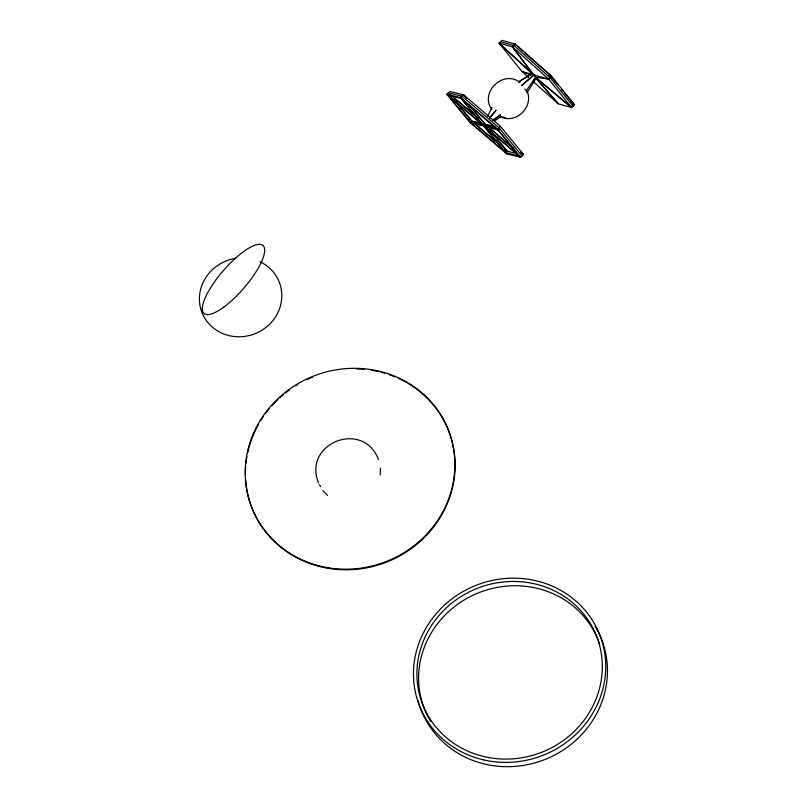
<?xml version="1.0" encoding="UTF-8"?>
<svg xmlns="http://www.w3.org/2000/svg" width="807" height="807" viewBox="0 0 807 807"><rect width="100%" height="100%" fill="white"/><g stroke="black" fill="none" stroke-linecap="round" stroke-linejoin="round"><path stroke-width="1.21" d="M380.198 474.97L380.49 468.151M494.53 120.879L500.653 116.823L501.934 117.338M487.559 116.269L492.058 107.412M535.152 74.94L535.495 77.19L526.295 90.717L524.691 89.032M489.728 117.993L496.093 110.186L489.627 117.883M461.786 96.134L460.414 97.617L505.928 153.138M482.727 123.713L471.934 121.04L470.552 122.523L447.845 95.196M470.673 123.017L483.746 125.781L485.128 124.308L494.802 126.699M499.836 128.787L498.464 130.26L483.746 125.781M517.317 153.814L507.129 151.131L505.747 152.604L519.335 156.185M521.746 155.499L520.374 156.972L447.128 94.59L449.741 91.413L463.591 94.833L500.471 126.346L523.511 154.44L520.636 157.294L506.786 153.875L469.906 122.361L446.866 94.268L448.238 92.785L462.088 96.215L498.968 127.728L522.008 155.822M528.545 77.391L522.048 71.611L499.14 43.154L502.075 40.35L515.391 44.103L551.615 76.312L574.513 104.769L571.578 107.573L558.262 103.821L533.185 81.527M513.333 45.374L514.745 43.921L515.542 44.899M513.706 45.474L515.108 44.022M515.391 44.103L512.455 46.907L499.14 43.154L532.075 73.709M548.467 76.221L549.88 74.769L524.58 52.596M549.285 76.947L550.687 75.495M572.143 105.021L573.555 103.568L564.497 93.128M466.123 97.607L463.591 94.833L460.706 97.687L446.866 94.268L520.636 157.294L497.596 129.201L460.706 97.687L506.786 153.875M500.471 126.346L497.596 129.201L469.906 122.361M571.578 107.573L535.495 77.19L535.787 77.876L571.578 107.573L548.679 79.116L512.455 46.907L535.495 77.19L548.679 79.116L551.615 76.312L550.747 76.07L557.627 84.604M534.214 79.863L535.787 77.876M492.845 120.515L500.511 114.836M492.835 120.304L500.501 114.786M532.317 73.296L518.508 81.971L532.408 73.598L533.78 75.021L548.679 79.116M501.54 117.166L500.653 116.823M473.8 121.907L479.469 123.108M500.562 116.41L505.575 117.62M501.399 117.237C516.914 123.804 533.851 106.322 527.062 91.04L527.032 92.755L536.09 78.218L558.262 103.821L535.989 78.279M447.784 95.055L461.14 98.494M531.773 74.234L522.048 71.611L530.986 75.081M500.663 41.803L513.988 45.555L550.203 77.765L573.111 106.221M470.31 106.423L485.128 124.308L494.641 127.203M519.91 82.385C503.286 69.331 479.277 92.543 491.836 109.449M450.165 94.53L478.511 118.669L452.001 96.003M487.932 126.689L514.109 148.992M486.994 125.902L513.222 148.306M475.858 124.792L495.871 141.891M461.564 98.736L497.051 129.07M475.474 124.066L499.775 144.846M504.446 148.851L506.322 150.445L489.052 129.14M471.288 123.148L504.94 151.918M518.144 46.877L522.744 50.962M570.69 101.369L574.513 104.769M499.14 43.154L532.408 73.598M322.79 490.606L327.612 495.437M532.681 73.851L512.455 46.907M463.591 94.833L466.89 98.494M453.917 99.372L471.934 121.04M498.02 130.129L519.284 156.044M469.281 104.981L485.128 124.308M489.839 130.048L507.129 151.131M458.719 105.556L470.491 119.92M561.45 89.335L562.973 91.231M535.495 77.19L536.05 78.097M319.491 484.694L320.591 486.671M318.543 482.929C302.272 443.104 363.473 419.267 378.433 459.617M595.213 626.353A96.89 91.332 -21.7 0 1 546.934 758.681A96.89 91.332 -21.7 0 1 418.117 700.829M430.736 721.609A93.43 88.074 -21.7 0 1 474.022 594.769A93.43 88.074 -21.7 0 1 599.601 644.026M408.009 383.345A105.646 99.584 -21.7 0 1 402.693 554.227A105.646 99.584 -21.7 0 1 245.631 479.378M245.449 474.415A105.646 99.584 -21.7 0 1 245.661 466.88M245.994 463.107A105.646 99.584 -21.7 0 1 246.871 456.863M247.578 453.171A105.646 99.584 -21.7 0 1 255.99 429.153M256.535 428.063A105.646 99.584 -21.7 0 1 258.26 424.845M260.752 420.608A105.646 99.584 -21.7 0 1 263.465 416.473M265.634 413.436A105.646 99.584 -21.7 0 1 269.457 408.574M271.878 405.78A105.646 99.584 -21.7 0 1 277.921 399.546M279.757 397.841A105.646 99.584 -21.7 0 1 283.55 394.542M285.507 392.969A105.646 99.584 -21.7 0 1 289.501 389.952M295.705 385.796A105.646 99.584 -21.7 0 1 297.844 384.495M306.751 379.754A105.646 99.584 -21.7 0 1 312.511 377.202M356.523 368.94A105.646 99.584 -21.7 0 1 364.007 369.334M371.351 370.231A105.646 99.584 -21.7 0 1 378.604 371.634M381.005 372.209A105.646 99.584 -21.7 0 1 384.576 373.187M389.277 374.69A105.646 99.584 -21.7 0 1 394.996 376.849M398.315 378.291A105.646 99.584 -21.7 0 1 405.901 382.125M259.995 261.75A41.53 39.139 -21.7 0 1 269.024 324.767A41.53 39.139 -21.7 0 1 203.344 315.598A41.53 39.139 -21.7 0 1 235.624 258.351M533.81 74.98L521.504 85.663L533.78 75.021M523.511 154.44L520.717 151.948L523.511 154.44M483.494 759.871A96.89 91.332 -21.7 0 0 602.809 644.016A96.89 91.332 -21.7 0 0 442.529 606.945A96.89 91.332 -21.7 0 0 483.494 759.871M488.76 757.561A93.43 88.074 -21.7 0 0 598.269 640.879A93.43 88.074 -21.7 0 0 441.792 612.392A93.43 88.074 -21.7 0 0 488.76 757.561M328.963 567.876A105.646 99.584 -21.7 0 0 449.519 433.208A105.646 99.584 -21.7 0 0 271.636 405.175A105.646 99.584 -21.7 0 0 328.963 567.876M223.791 307.104A44.99 13.497 -49.1 0 0 264.05 246.902A44.99 13.497 -49.1 0 0 212.715 284.478A44.99 13.497 -49.1 0 0 223.791 307.104"/></g></svg>
